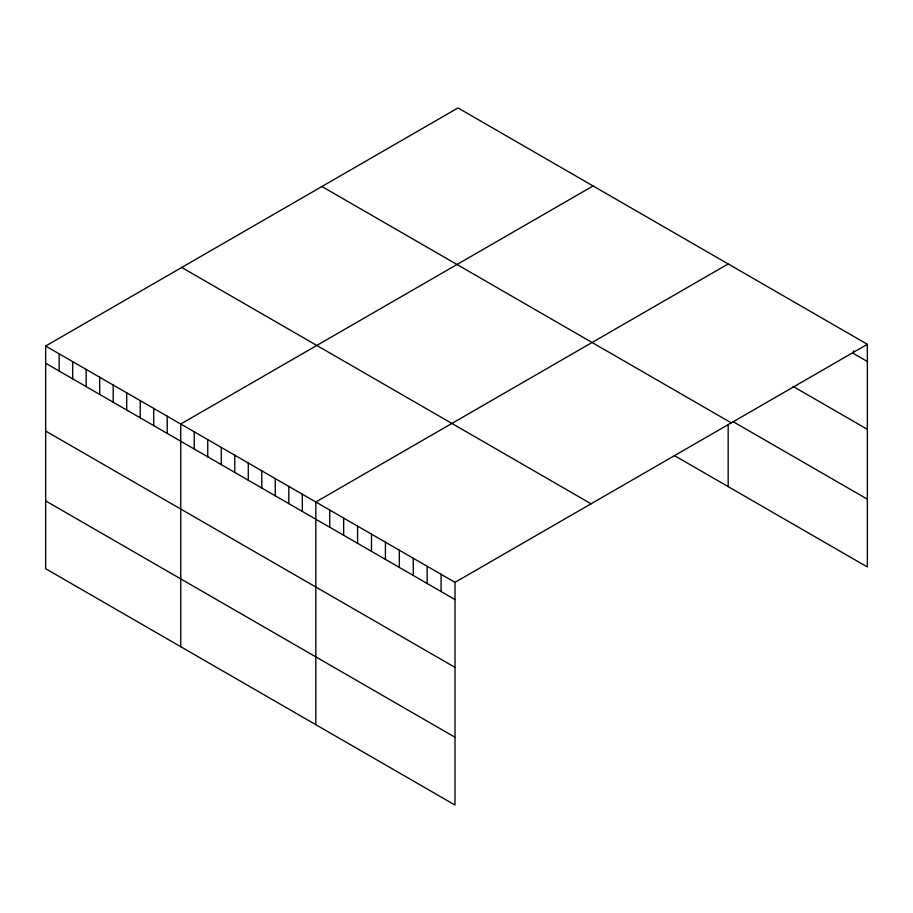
<?xml version="1.0" encoding="UTF-8"?>
<svg xmlns="http://www.w3.org/2000/svg" width="913" height="913" viewBox="0 0 913 913"><rect width="100%" height="100%" fill="white"/><g stroke="black" fill="none" stroke-linecap="round" stroke-linejoin="round"><path stroke-width="1.37" d="M45.65 346.027L455.005 582.357L455.005 805.049L45.65 568.708L45.65 346.027L457.995 107.951L867.35 344.292L867.35 566.973L674.136 455.427M593.085 185.944L180.74 424.009L180.74 646.701M728.175 263.937L315.818 502.002L315.818 724.694M455.005 582.357L867.35 344.292M867.35 361.502L853.427 353.468L853.427 350.82M793.123 386.45L867.35 429.304M732.808 421.498L867.35 499.171M321.924 186.514L731.279 422.856M181.721 267.463L591.076 503.793M45.65 363.226L455.005 599.567M45.65 431.039L455.005 667.369M45.65 500.895L455.005 737.236M728.175 424.465L728.175 486.618M441.082 574.323L441.082 591.533M427.17 566.288L427.17 583.498M413.247 558.254L413.247 575.464M399.335 550.219L399.335 567.418M385.412 542.185L385.412 559.384M371.488 534.151L371.488 551.349M357.576 526.116L357.576 543.315M343.653 518.07L343.653 535.28M329.741 510.036L329.741 527.246M302.317 494.207L302.317 511.417M288.805 486.412L288.805 503.611M275.292 478.606L275.292 495.816M261.791 470.811L261.791 488.01M248.279 463.005L248.279 480.215M234.767 455.21L234.767 472.42M221.266 447.416L221.266 464.614M207.753 439.61L207.753 456.82M194.241 431.815L194.241 449.013M167.227 416.214L167.227 433.424M153.715 408.419L153.715 425.618M140.214 400.613L140.214 417.823M126.702 392.818L126.702 410.028M113.189 385.024L113.189 402.222M99.688 377.217L99.688 394.427M86.176 369.423L86.176 386.621M72.663 361.616L72.663 378.827M59.162 353.822L59.162 371.032"/></g></svg>
